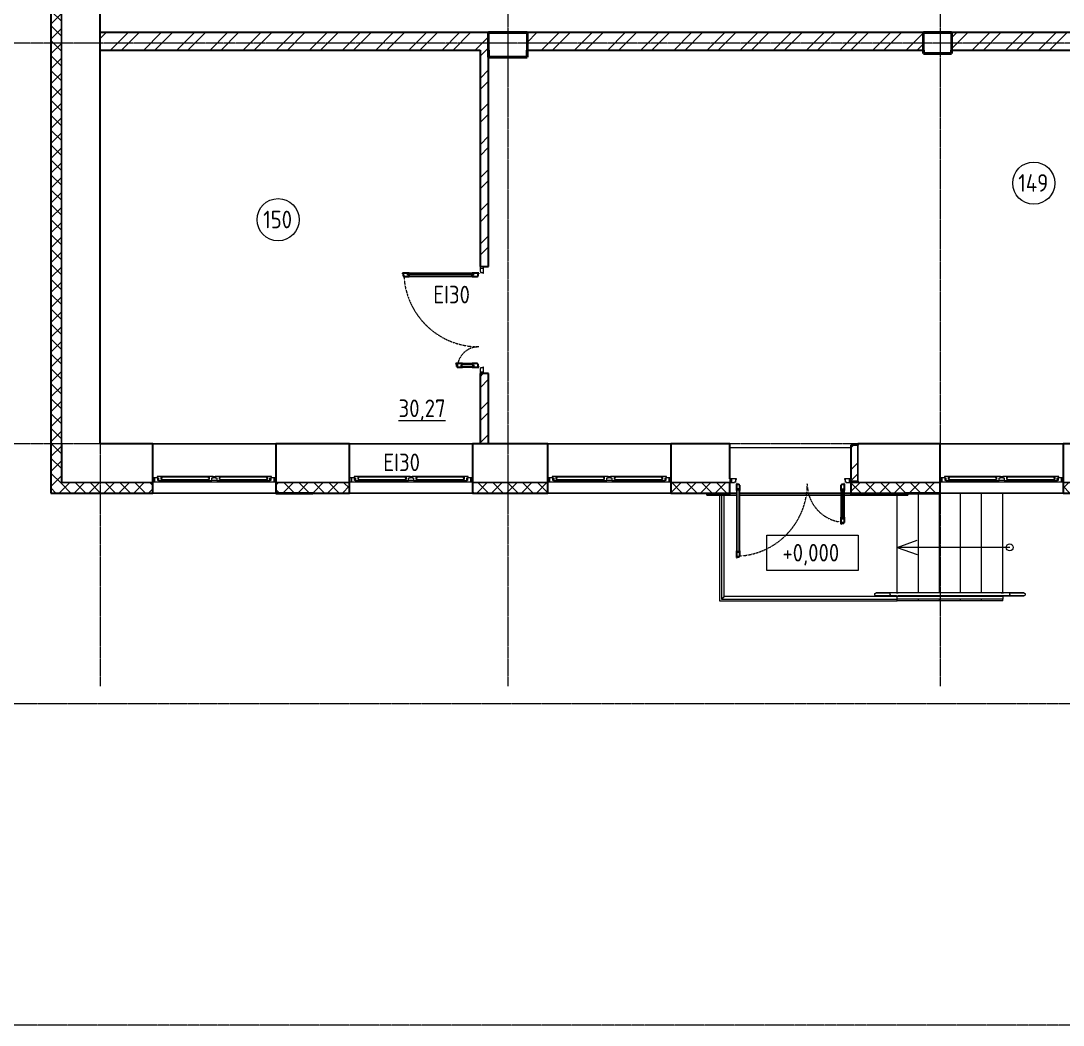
# Model space of a CAD drawing. Header units: millimetres. Extents: x -695119 to 412940, y -249585 to 622758.
# Drawn here: x -136642 to -121816, y 545490 to 559777 of the extents above; entities that cross this region are included whole.
import ezdxf

# ---------------------------------------------------------------- set-up
doc = ezdxf.new("R2010")
doc.units = ezdxf.units.MM
doc.linetypes.add('ADSK_Линия сетки', pattern=[25, 20, -2.5, 0, -2.5])
doc.linetypes.add('ADSK_Штриховая_ш2 п1_5', pattern=[4.5, 3, -1.5])
for name, color, linetype, lineweight in [('Балясины', 7, 'Continuous', 9), ('Высотные отметки', 7, 'Continuous', 9), ('Двери', 8, 'Continuous', 9), ('Каркас_Импост', 8, 'Continuous', 9), ('Лестницы', 8, 'Continuous', 9), ('Марки помещений', 8, 'Continuous', 20), ('Монтажный зазор', 8, 'Continuous', 9), ('Несущие колонны', 252, 'Continuous', 18), ('Ограждение', 8, 'Continuous', 9), ('Окна', 252, 'Continuous', 9), ('Оси', 252, 'Continuous', 9), ('Остекление', 8, 'Continuous', 9), ('Открывание', 8, 'ADSK_Штриховая_ш2 п1_5', 9), ('Панель', 252, 'Continuous', 30), ('Перекрытия', 7, 'Continuous', 18), ('Поручни', 8, 'Continuous', 9), ('Стены разрез', 7, 'Continuous', 30), ('Стены штриховка', 7, 'Continuous', 9), ('Текстовые примечания', 7, 'Continuous', 9), ('Типовые аннотации', 8, 'Continuous', 18), ('Элементы узлов', 8, 'Continuous', 18)]:
    doc.layers.add(name, color=color, linetype=linetype, lineweight=lineweight)
doc.layers.add('Стены', color=194, linetype='Continuous')
doc.styles.add('GOST Common_2', font='', dxfattribs={"width": 0.9, "height": 250})
doc.styles.get('GOST Common_2').set_extended_font_data('GOST type B')
pattern_1 = [(45, (-109179.56, 538399.8), (-235.7317, 235.7317), []), (45, (-109022.4, 538399.8), (-235.7317, 235.7317), [])]
pattern_2 = [(0, (-109179.56, 538399.79), (406.4, 101.6), [33.528, -271.272, 33.528, -271.272, -1625.6]), (0, (-109179.56, 538399.79), (406.4, 101.6), [-609.6, 33.528, -576.072, 33.528, -271.272, -711.2]), (0, (-109179.56, 538399.79), (406.4, 101.6), [-1524, 33.528, -169.672, 33.528, -474.472]), (120, (-109027.16, 538450.59), (-291.18818, 301.15272), [33.528, -271.272, 33.528, -271.272, -1625.6]), (120, (-109027.16, 538450.59), (-291.18818, 301.15272), [-609.6, 33.528, -576.072, 33.528, -271.272, -711.2]), (120, (-109027.16, 538450.59), (-291.18818, 301.15272), [-1524, 33.528, -169.672, 33.528, -474.472]), (240, (-108976.36, 538653.79), (-115.21182, -402.75272), [33.528, -271.272, 33.528, -271.272, -1625.6]), (240, (-108976.36, 538653.79), (-115.21182, -402.75272), [-609.6, 33.528, -576.072, 33.528, -271.272, -711.2]), (240, (-108976.36, 538653.79), (-115.21182, -402.75272), [-1524, 33.528, -169.672, 33.528, -474.472])]
pattern_3 = [(45, (-109179.56, 538399.79), (-106.066, 106.066), []), (135, (-109179.56, 538399.79), (-106.066, -106.066), [])]

# ---------------------------------------------------------------- blocks, each defined once
blk = doc.blocks.new('BIMLIB_Окно_Двустворчатое_VEKA_СФрамугойСнизу_ГОСТ30674_без линий - Ж_ОК-5_2220х1750-3833933-План 1 этажа смеж')
at = {"layer": 'Каркас_Импост', "lineweight": 18}
for p, q in [((-791, 265), (-850, 265)), ((-850, 265), (-850, 207)), ((-850, 207), (-812, 207)), ((-792, 207), (-812, 207)), ((-812, 207), (-812, 190)), ((-812, 190), (-756, 190)), ((-804, 207), (-804, 248)), ((-804, 248), (-792, 248)), ((-792, 248), (-792, 207)), ((-742, 248), (-792, 248)), ((-786, 248), (-791, 265)), ((-756, 190), (-755, 191)), ((-755, 199), (-755, 231)), ((-755, 231), (-737, 231)), ((-737, 199), (-755, 199)), ((-755, 191), (-754, 190)), ((-754, 190), (-739, 190)), ((-737, 231), (-742, 248)), ((-739, 190), (-737, 199)), ((-85, 248), (-90, 231)), ((-90, 231), (-72, 231)), ((-72, 199), (-90, 199)), ((-90, 199), (-88, 190)), ((-88, 190), (-73, 190)), ((-35, 248), (-85, 248)), ((-73, 190), (-72, 191)), ((-72, 231), (-72, 199)), ((-72, 191), (-71, 190)), ((-71, 190), (-15, 190)), ((-35, 207), (-35, 248)), ((-15, 207), (-35, 207)), ((-15, 190), (-15, 207)), ((35, 207), (15, 207)), ((15, 207), (15, 190)), ((15, 190), (71, 190)), ((35, 248), (35, 207)), ((85, 248), (35, 248)), ((71, 190), (72, 191)), ((72, 199), (72, 231)), ((72, 231), (90, 231)), ((90, 199), (72, 199)), ((72, 191), (73, 190)), ((73, 190), (88, 190)), ((90, 231), (85, 248)), ((88, 190), (90, 199)), ((742, 248), (737, 231)), ((737, 231), (755, 231)), ((755, 199), (737, 199)), ((737, 199), (739, 190)), ((739, 190), (754, 190)), ((792, 248), (742, 248)), ((754, 190), (755, 191)), ((755, 231), (755, 199)), ((755, 191), (756, 190)), ((756, 190), (812, 190)), ((791, 265), (786, 248)), ((850, 265), (791, 265)), ((792, 207), (792, 248)), ((792, 248), (804, 248)), ((812, 207), (792, 207)), ((804, 248), (804, 207)), ((812, 190), (812, 207)), ((812, 207), (850, 207)), ((850, 207), (850, 265))]:
    blk.add_line(p, q, dxfattribs=at)
at = {"layer": 'Каркас_Импост'}
for p, q in [((791, 265), (-791, 265)), ((-756, 190), (-754, 190)), ((-85, 248), (-742, 248)), ((-739, 190), (-88, 190)), ((-73, 190), (-71, 190)), ((-35, 248), (35, 248)), ((-15, 207), (15, 207)), ((15, 190), (-15, 190)), ((71, 190), (73, 190)), ((742, 248), (85, 248)), ((88, 190), (739, 190)), ((754, 190), (756, 190))]:
    blk.add_line(p, q, dxfattribs=at)
at = {"layer": 'Окна'}
for p, q in [((-850, 265), (-875, 265)), ((-875, 207), (-850, 207)), ((-850, 207), (-850, 265)), ((875, 265), (850, 265)), ((850, 265), (850, 207)), ((850, 207), (875, 207))]:
    blk.add_line(p, q, dxfattribs=at)
at = {"layer": 'Остекление'}
for p, q in [((-752, 231), (-755, 231)), ((-755, 231), (-755, 199)), ((-755, 199), (-752, 199)), ((-75, 231), (-752, 231)), ((-752, 231), (-752, 199)), ((-752, 199), (-752, 231)), ((-752, 199), (-75, 199)), ((-75, 199), (-75, 231)), ((-75, 231), (-75, 199)), ((-72, 231), (-75, 231)), ((-75, 199), (-72, 199)), ((-72, 199), (-72, 231)), ((75, 231), (72, 231)), ((72, 231), (72, 199)), ((72, 199), (75, 199)), ((752, 231), (75, 231)), ((75, 231), (75, 199)), ((75, 199), (75, 231)), ((75, 199), (752, 199)), ((752, 199), (752, 231)), ((752, 231), (752, 199)), ((755, 231), (752, 231)), ((752, 199), (755, 199)), ((755, 199), (755, 231))]:
    blk.add_line(p, q, dxfattribs=at)
blk = doc.blocks.new('BIMLIB_Окно_Двустворчатое_VEKA_СФрамугойСнизу_ГОСТ30674 - Ж_ОК-8__2250х1700-3837054-План 1 этажа смеж')
at = {"layer": 'Каркас_Импост', "lineweight": 18}
for p, q in [((-791, 265), (-850, 265)), ((-850, 265), (-850, 207)), ((-850, 207), (-812, 207)), ((-792, 207), (-812, 207)), ((-812, 207), (-812, 190)), ((-812, 190), (-756, 190)), ((-804, 207), (-804, 248)), ((-804, 248), (-792, 248)), ((-792, 248), (-792, 207)), ((-742, 248), (-792, 248)), ((-786, 248), (-791, 265)), ((-756, 190), (-755, 191)), ((-755, 199), (-755, 231)), ((-755, 231), (-737, 231)), ((-737, 199), (-755, 199)), ((-755, 191), (-754, 190)), ((-754, 190), (-739, 190)), ((-737, 231), (-742, 248)), ((-739, 190), (-737, 199)), ((-85, 248), (-90, 231)), ((-90, 231), (-72, 231)), ((-72, 199), (-90, 199)), ((-90, 199), (-88, 190)), ((-88, 190), (-73, 190)), ((-35, 248), (-85, 248)), ((-73, 190), (-72, 191)), ((-72, 231), (-72, 199)), ((-72, 191), (-71, 190)), ((-71, 190), (-15, 190)), ((-35, 207), (-35, 248)), ((-15, 207), (-35, 207)), ((-15, 190), (-15, 207)), ((35, 207), (15, 207)), ((15, 207), (15, 190)), ((15, 190), (71, 190)), ((35, 248), (35, 207)), ((85, 248), (35, 248)), ((71, 190), (72, 191)), ((72, 199), (72, 231)), ((72, 231), (90, 231)), ((90, 199), (72, 199)), ((72, 191), (73, 190)), ((73, 190), (88, 190)), ((90, 231), (85, 248)), ((88, 190), (90, 199)), ((742, 248), (737, 231)), ((737, 231), (755, 231)), ((755, 199), (737, 199)), ((737, 199), (739, 190)), ((739, 190), (754, 190)), ((792, 248), (742, 248)), ((754, 190), (755, 191)), ((755, 231), (755, 199)), ((755, 191), (756, 190)), ((756, 190), (812, 190)), ((791, 265), (786, 248)), ((850, 265), (791, 265)), ((792, 207), (792, 248)), ((792, 248), (804, 248)), ((812, 207), (792, 207)), ((804, 248), (804, 207)), ((812, 190), (812, 207)), ((812, 207), (850, 207)), ((850, 207), (850, 265))]:
    blk.add_line(p, q, dxfattribs=at)
at = {"layer": 'Каркас_Импост'}
for p, q in [((791, 265), (-791, 265)), ((-756, 190), (-754, 190)), ((-85, 248), (-742, 248)), ((-739, 190), (-88, 190)), ((-73, 190), (-71, 190)), ((-35, 248), (35, 248)), ((-15, 207), (15, 207)), ((15, 190), (-15, 190)), ((71, 190), (73, 190)), ((742, 248), (85, 248)), ((88, 190), (739, 190)), ((754, 190), (756, 190))]:
    blk.add_line(p, q, dxfattribs=at)
at = {"layer": 'Окна'}
for p, q in [((-850, 265), (-875, 265)), ((-875, 207), (-850, 207)), ((-850, 207), (-850, 265)), ((875, 265), (850, 265)), ((850, 265), (850, 207)), ((850, 207), (875, 207))]:
    blk.add_line(p, q, dxfattribs=at)
at = {"layer": 'Остекление'}
for p, q in [((-752, 231), (-755, 231)), ((-755, 231), (-755, 199)), ((-755, 199), (-752, 199)), ((-75, 231), (-752, 231)), ((-752, 231), (-752, 199)), ((-752, 199), (-752, 231)), ((-752, 199), (-75, 199)), ((-75, 199), (-75, 231)), ((-75, 231), (-75, 199)), ((-72, 231), (-75, 231)), ((-75, 199), (-72, 199)), ((-72, 199), (-72, 231)), ((75, 231), (72, 231)), ((72, 231), (72, 199)), ((72, 199), (75, 199)), ((752, 231), (75, 231)), ((75, 231), (75, 199)), ((75, 199), (75, 231)), ((75, 199), (752, 199)), ((752, 199), (752, 231)), ((752, 231), (752, 199)), ((755, 231), (752, 231)), ((752, 199), (755, 199)), ((755, 199), (755, 231))]:
    blk.add_line(p, q, dxfattribs=at)
blk = doc.blocks.new('Дверь_Alumark_двупольная_S50 - Ш_1_5_Внутр__1520х2350 Л-3339005-План 1 этажа смеж')
at = {"layer": 'Каркас_Импост'}
for p, q in [((-566, 60), (-615, 60)), ((-615, 60), (-615, 10)), ((-615, 10), (-543, 10)), ((-566, 52), (-566, 60)), ((-552, 52), (-566, 52)), ((-552, 18), (-552, 52)), ((-543, 18), (-552, 18)), ((-543, 10), (-543, 18)), ((802, 18), (793, 18)), ((793, 18), (793, 10)), ((793, 10), (865, 10)), ((816, 52), (802, 52)), ((802, 52), (802, 18)), ((816, 60), (816, 52)), ((865, 60), (816, 60)), ((865, 10), (865, 60))]:
    blk.add_line(p, q, dxfattribs=at)
at = {"layer": 'Монтажный зазор'}
for p, q in [((-635, 60), (-635, 10)), ((-615, 60), (-635, 60)), ((-635, 10), (-615, 10)), ((-615, 10), (-615, 60)), ((885, 60), (865, 60)), ((865, 60), (865, 10)), ((865, 10), (885, 10)), ((885, 10), (885, 60))]:
    blk.add_line(p, q, dxfattribs=at)
at = {"layer": 'Остекление'}
for p, q in [((763, 154), (763, 1086)), ((763, 1086), (784, 1086)), ((784, 1086), (784, 154)), ((-534, 326), (-534, 154)), ((-513, 326), (-534, 326)), ((-513, 154), (-513, 326)), ((-534, 154), (-513, 154)), ((784, 154), (763, 154))]:
    blk.add_line(p, q, dxfattribs=at)
at = {"layer": 'Открывание'}
for centre, radius, start, end in [((811, 78), 1066, 90.9675, 180), ((-561, 78), 306, 360, 86.6277)]:
    blk.add_arc(centre, radius, start, end, dxfattribs=at)
at = {"layer": 'Панель'}
for p, q in [((751, 1144), (743, 1144)), ((743, 1144), (743, 1068)), ((743, 1068), (763, 1068)), ((785, 1153), (751, 1153)), ((751, 1153), (751, 1144)), ((763, 1068), (763, 1086)), ((763, 1086), (784, 1086)), ((784, 1086), (784, 1068)), ((784, 1068), (793, 1068)), ((793, 1162), (785, 1162)), ((785, 1162), (785, 1153)), ((793, 1068), (793, 1162)), ((-535, 384), (-543, 384)), ((-543, 384), (-543, 308)), ((-534, 308), (-543, 308)), ((-501, 393), (-535, 393)), ((-535, 393), (-535, 384)), ((-534, 326), (-534, 308)), ((-513, 326), (-534, 326)), ((-513, 308), (-513, 326)), ((-493, 308), (-513, 308)), ((-493, 402), (-501, 402)), ((-501, 402), (-501, 393)), ((-493, 308), (-493, 402)), ((-543, 172), (-543, 78)), ((-534, 172), (-543, 172)), ((-534, 154), (-534, 172)), ((-513, 154), (-534, 154)), ((-513, 172), (-513, 154)), ((-493, 172), (-513, 172)), ((-493, 96), (-493, 172)), ((743, 172), (743, 96)), ((743, 172), (763, 172)), ((763, 172), (763, 154)), ((763, 154), (784, 154)), ((784, 172), (793, 172)), ((784, 154), (784, 172)), ((793, 78), (793, 172)), ((-543, 78), (-535, 78)), ((-535, 78), (-535, 87)), ((-535, 87), (-501, 87)), ((-501, 87), (-501, 96)), ((-501, 96), (-493, 96)), ((743, 96), (751, 96)), ((751, 96), (751, 87)), ((751, 87), (785, 87)), ((785, 87), (785, 78)), ((785, 78), (793, 78))]:
    blk.add_line(p, q, dxfattribs=at)
at = {"layer": 'Панель', "lineweight": 9}
for p, q in [((743, 1068), (743, 172)), ((793, 172), (793, 1068)), ((-543, 308), (-543, 172)), ((-493, 172), (-493, 308))]:
    blk.add_line(p, q, dxfattribs=at)
blk = doc.blocks.new('Ограждение - Ограждение-765490-План 1 этажа смеж')
at = {"layer": 'Поручни'}
for p, q in [((-14996, 13148), (-14996, 13188)), ((-13496, 13188), (-14996, 13188)), ((-13496, 13148), (-14996, 13148)), ((-13496, 13188), (-13496, 13148))]:
    blk.add_line(p, q, dxfattribs=at)
blk = doc.blocks.new('Тип верхнего поручня - Верхний поручень_Внутренний_-765666-План 1 этажа смеж')
at = {"layer": 'Ограждение'}
for p, q in [((-15008, 13238), (-15096, 13238)), ((-15096, 13221), (-15096, 13216)), ((-15096, 13198), (-15008, 13198)), ((-13516, 13238), (-14994, 13238)), ((-14994, 13198), (-13516, 13198)), ((-13396, 13238), (-13484, 13238)), ((-13484, 13198), (-13396, 13198)), ((-13396, 13216), (-13396, 13221))]:
    blk.add_line(p, q, dxfattribs=at)
at = {"layer": 'Ограждение', "flags": 128}
for points in [[(-14994, 13238), (-14995, 13238), (-14997, 13238), (-14998, 13238), (-14999, 13238), (-15000, 13238), (-15001, 13238), (-15002, 13238), (-15003, 13238), (-15005, 13238), (-15006, 13238), (-15007, 13238), (-15008, 13238), (-15008, 13238)], [(-15008, 13198), (-15007, 13198), (-15006, 13198), (-15005, 13198), (-15003, 13198), (-15002, 13198), (-15001, 13198), (-15000, 13198), (-14999, 13198), (-14998, 13198), (-14997, 13198), (-14995, 13198), (-14994, 13198), (-14994, 13198)], [(-13516, 13238), (-13514, 13238), (-13511, 13238), (-13508, 13238), (-13506, 13238), (-13503, 13238), (-13500, 13238), (-13498, 13238), (-13495, 13238), (-13492, 13238), (-13489, 13238), (-13487, 13238), (-13484, 13238), (-13484, 13238)], [(-13484, 13198), (-13487, 13198), (-13489, 13198), (-13492, 13198), (-13495, 13198), (-13498, 13198), (-13500, 13198), (-13503, 13198), (-13506, 13198), (-13508, 13198), (-13511, 13198), (-13514, 13198), (-13516, 13198), (-13516, 13198)]]:
    blk.add_lwpolyline(points, dxfattribs=at)
blk = doc.blocks.new('Тип верхнего поручня - D40 шаг 400-977594-План 1 этажа смеж')
at = {"layer": 'Ограждение'}
for p, q in [((0, 2), (0, 0)), ((0, 0), (0, -2))]:
    blk.add_line(p, q, dxfattribs=at)
at = {"layer": 'Ограждение', "flags": 128}
for points in [[(0, 20), (8, 20), (16, 20), (24, 20), (32, 20), (40, 20), (48, 20), (55, 20), (63, 20), (70, 20), (78, 20), (85, 20), (92, 20), (99, 20), (106, 20), (113, 20), (119, 20), (126, 20), (132, 20), (138, 20), (143, 20), (149, 20), (154, 20), (159, 20), (164, 20), (168, 20), (172, 20), (176, 20), (180, 20), (183, 20), (186, 20), (189, 20), (192, 20), (194, 20), (196, 20), (197, 20), (198, 20), (199, 20), (200, 20), (200, 20), (200, 20)], [(200, 20), (200, 20), (199, 20), (199, 20), (197, 20), (196, 20), (194, 20), (192, 20), (190, 20), (187, 20), (184, 20), (181, 20), (177, 20), (174, 20), (169, 20), (165, 20), (160, 20), (156, 20), (150, 20), (145, 20), (139, 20), (133, 20), (127, 20), (121, 20), (115, 20), (108, 20), (101, 20), (94, 20), (87, 20), (80, 20), (72, 20), (65, 20), (57, 20), (50, 20), (42, 20), (34, 20), (26, 20), (18, 20), (10, 20), (2, 20), (0, 20)], [(200, 20), (201, 20), (202, 20), (202, 20), (203, 20), (204, 20), (205, 19), (206, 19), (206, 19), (207, 19), (208, 18), (209, 18), (209, 18), (210, 17), (211, 17), (211, 17), (212, 16), (213, 16), (213, 15), (214, 14), (214, 14), (215, 13), (215, 13), (216, 12), (216, 11), (217, 11), (217, 10), (218, 9), (218, 9), (218, 8), (219, 7), (219, 6), (219, 6), (219, 5), (220, 4), (220, 3), (220, 3), (220, 2), (220, 1), (220, 0), (220, 0)], [(220, 0), (220, -1), (220, -2), (220, -2), (220, -3), (220, -4), (219, -5), (219, -6), (219, -6), (219, -7), (218, -8), (218, -9), (218, -9), (217, -10), (217, -11), (217, -11), (216, -12), (216, -13), (215, -13), (214, -14), (214, -14), (213, -15), (213, -15), (212, -16), (211, -16), (211, -17), (210, -17), (209, -18), (209, -18), (208, -18), (207, -19), (206, -19), (206, -19), (205, -19), (204, -20), (203, -20), (203, -20), (202, -20), (201, -20), (200, -20), (200, -20)], [(0, -20), (8, -20), (16, -20), (24, -20), (32, -20), (40, -20), (48, -20), (55, -20), (63, -20), (70, -20), (78, -20), (85, -20), (92, -20), (99, -20), (106, -20), (113, -20), (119, -20), (126, -20), (132, -20), (138, -20), (143, -20), (149, -20), (154, -20), (159, -20), (164, -20), (168, -20), (172, -20), (176, -20), (180, -20), (183, -20), (186, -20), (189, -20), (192, -20), (194, -20), (196, -20), (197, -20), (198, -20), (199, -20), (200, -20), (200, -20), (200, -20)], [(200, -20), (200, -20), (199, -20), (199, -20), (197, -20), (196, -20), (194, -20), (192, -20), (190, -20), (187, -20), (184, -20), (181, -20), (177, -20), (174, -20), (169, -20), (165, -20), (160, -20), (156, -20), (150, -20), (145, -20), (139, -20), (133, -20), (127, -20), (121, -20), (115, -20), (108, -20), (101, -20), (94, -20), (87, -20), (80, -20), (72, -20), (65, -20), (57, -20), (50, -20), (42, -20), (34, -20), (26, -20), (18, -20), (10, -20), (2, -20), (0, -20)]]:
    blk.add_lwpolyline(points, dxfattribs=at)
blk = doc.blocks.new('Тип верхнего поручня - Верхний поручень_Внутренний_-V22-План 1 этажа смеж')
at = {"layer": 'Ограждение'}
for p, q in [((-15096, 13198), (-15096, 13238)), ((-15008, 13238), (-15096, 13238)), ((-15008, 13198), (-15096, 13198)), ((-15008, 13238), (-14985, 13238)), ((-15008, 13198), (-14985, 13198)), ((-13507, 13238), (-14985, 13238)), ((-13507, 13198), (-14985, 13198)), ((-13484, 13238), (-13507, 13238)), ((-13484, 13198), (-13507, 13198)), ((-13396, 13238), (-13484, 13238)), ((-13396, 13198), (-13484, 13198)), ((-13396, 13198), (-13396, 13238))]:
    blk.add_line(p, q, dxfattribs=at)
blk = doc.blocks.new('Тип перил - Перила_Внутренний_-765680-План 1 этажа смеж')
at = {"layer": 'Ограждение', "flags": 128}
for points in [[(-15001, 13238), (-15002, 13238), (-15003, 13238), (-15005, 13238), (-15006, 13238), (-15007, 13238), (-15008, 13238)], [(-15008, 13198), (-15007, 13198), (-15006, 13198), (-15005, 13198), (-15003, 13198), (-15002, 13198), (-15001, 13198)], [(-14994, 13238), (-14995, 13238), (-14997, 13238), (-14998, 13238), (-14999, 13238)], [(-14999, 13198), (-14998, 13198), (-14997, 13198), (-14995, 13198), (-14994, 13198)]]:
    blk.add_lwpolyline(points, dxfattribs=at)
blk = doc.blocks.new('Тип перил - Перила_Внутренний_-V23-План 1 этажа смеж')
at = {"layer": 'Ограждение'}
for p, q in [((-15008, 13238), (-14994, 13238)), ((-15008, 13198), (-14994, 13198))]:
    blk.add_line(p, q, dxfattribs=at)
blk = doc.blocks.new('Ограждение - Ограждение-978320-План 1 этажа смеж')
at = {"layer": 'Поручни'}
for p, q in [((-17496, 14624), (-17496, 13148)), ((-17456, 14624), (-17496, 14624)), ((-17456, 13188), (-17456, 14624)), ((-17496, 13148), (-14996, 13148)), ((-14996, 13188), (-17456, 13188)), ((-14996, 13166), (-14996, 13171))]:
    blk.add_line(p, q, dxfattribs=at)
blk.add_open_spline([(-17456, 13188), (-17456, 13188), (-17456, 13188), (-17457, 13187), (-17459, 13186), (-17460, 13184), (-17461, 13183), (-17462, 13182), (-17464, 13180), (-17466, 13179), (-17467, 13177), (-17468, 13176), (-17470, 13175), (-17471, 13173), (-17472, 13172), (-17473, 13171), (-17475, 13170), (-17476, 13168), (-17477, 13167), (-17479, 13166), (-17480, 13164), (-17481, 13163), (-17482, 13162), (-17484, 13161), (-17485, 13159), (-17486, 13158), (-17487, 13157), (-17489, 13156), (-17490, 13154), (-17491, 13153), (-17492, 13152), (-17493, 13151), (-17495, 13150), (-17496, 13149), (-17496, 13148), (-17496, 13148)], degree=3, knots=[0, 0, 0, 0, 0.083333, 0.125, 0.166667, 0.208333, 0.229167, 0.25, 0.291667, 0.333333, 0.354167, 0.375, 0.395833, 0.416667, 0.4375, 0.458333, 0.479167, 0.5, 0.520833, 0.541667, 0.5625, 0.583333, 0.604167, 0.625, 0.645833, 0.666667, 0.6875, 0.708333, 0.75, 0.770833, 0.791667, 0.833333, 0.875, 0.916667, 1, 1, 1, 1], dxfattribs=at)
blk = doc.blocks.new('ADSK_КолоннаЖБ_Прямоугольная1 - 350x600-3543097-План 1 этажа смеж')
at = {"layer": 'Несущие колонны', "lineweight": 40}
for p, q in [((-275, 175), (275, 175)), ((-275, -175), (-275, 175)), ((275, 175), (275, -175)), ((275, -175), (-275, -175))]:
    blk.add_line(p, q, dxfattribs=at)
blk = doc.blocks.new('ADSK_КолоннаЖБ_Прямоугольная1 - 300x400-V63-План 1 этажа смеж')
at = {"layer": 'Несущие колонны', "lineweight": 40}
for p, q in [((-200, 150), (200, 150)), ((-200, -150), (-200, 150)), ((200, 150), (200, -150)), ((200, -150), (-200, -150))]:
    blk.add_line(p, q, dxfattribs=at)
blk = doc.blocks.new('Дверь_Alumark_двупольная с глухим окном_S50 - Ж_Дн-7л_1_5_1720х2650_Л-3840331-План 1 этажа смеж')
at = {"layer": 'Каркас_Импост'}
for p, q in [((-668, 275), (-715, 275)), ((-715, 275), (-715, 225)), ((-715, 225), (-643, 225)), ((-668, 266), (-668, 275)), ((-653, 266), (-668, 266)), ((-653, 234), (-653, 266)), ((-643, 234), (-653, 234)), ((-643, 225), (-643, 234)), ((903, 234), (893, 234)), ((893, 234), (893, 225)), ((893, 225), (965, 225)), ((918, 266), (903, 266)), ((903, 266), (903, 234)), ((918, 275), (918, 266)), ((965, 275), (918, 275)), ((965, 225), (965, 275))]:
    blk.add_line(p, q, dxfattribs=at)
at = {"layer": 'Монтажный зазор'}
for p, q in [((-735, 275), (-735, 225)), ((-715, 275), (-735, 275)), ((-735, 225), (-715, 225)), ((-715, 225), (-715, 275)), ((985, 275), (965, 275)), ((965, 275), (965, 225)), ((965, 225), (985, 225)), ((985, 225), (985, 275))]:
    blk.add_line(p, q, dxfattribs=at)
at = {"layer": 'Остекление'}
for p, q in [((860, 371), (860, 1267)), ((860, 1267), (884, 1267)), ((884, 1267), (884, 371)), ((-634, 787), (-634, 371)), ((-610, 787), (-634, 787)), ((-610, 371), (-610, 787)), ((-634, 371), (-610, 371)), ((884, 371), (860, 371))]:
    blk.add_line(p, q, dxfattribs=at)
at = {"layer": 'Открывание'}
for centre, radius, start, end in [((913, 295), 1028, 91.1148, 180), ((-663, 295), 548, 360, 87.9084)]:
    blk.add_arc(centre, radius, start, end, dxfattribs=at)
at = {"layer": 'Панель'}
for p, q in [((893, 1343), (884, 1343)), ((884, 1343), (884, 1333)), ((893, 1249), (893, 1343)), ((852, 1323), (843, 1323)), ((843, 1323), (843, 1249)), ((843, 1249), (860, 1249)), ((884, 1333), (852, 1333)), ((852, 1333), (852, 1323)), ((860, 1249), (860, 1267)), ((860, 1267), (884, 1267)), ((884, 1267), (884, 1249)), ((884, 1249), (893, 1249)), ((-634, 843), (-643, 843)), ((-643, 843), (-643, 769)), ((-634, 769), (-643, 769)), ((-602, 853), (-634, 853)), ((-634, 853), (-634, 843)), ((-634, 787), (-634, 769)), ((-610, 787), (-634, 787)), ((-610, 769), (-610, 787)), ((-593, 769), (-610, 769)), ((-593, 863), (-602, 863)), ((-602, 863), (-602, 853)), ((-593, 769), (-593, 863)), ((-643, 389), (-643, 295)), ((-634, 389), (-643, 389)), ((-634, 371), (-634, 389)), ((-610, 371), (-634, 371)), ((-634, 295), (-634, 305)), ((-634, 305), (-602, 305)), ((-610, 389), (-610, 371)), ((-593, 389), (-610, 389)), ((-602, 305), (-602, 315)), ((-602, 315), (-593, 315)), ((-593, 315), (-593, 389)), ((843, 389), (843, 315)), ((843, 389), (860, 389)), ((843, 315), (852, 315)), ((852, 315), (852, 305)), ((852, 305), (884, 305)), ((860, 389), (860, 371)), ((860, 371), (884, 371)), ((884, 389), (893, 389)), ((884, 371), (884, 389)), ((884, 305), (884, 295)), ((893, 295), (893, 389)), ((-643, 295), (-634, 295)), ((884, 295), (893, 295))]:
    blk.add_line(p, q, dxfattribs=at)
at = {"layer": 'Панель', "lineweight": 9}
for p, q in [((843, 1249), (843, 389)), ((893, 389), (893, 1249)), ((-643, 769), (-643, 389)), ((-593, 389), (-593, 769))]:
    blk.add_line(p, q, dxfattribs=at)
blk = doc.blocks.new('ADSK_Стрелка1 - С кружком-3224559-План 1 этажа смеж')
at = {"layer": 'Элементы узлов'}
blk.add_line((0, 0), (1600, 0), dxfattribs=at)
blk = doc.blocks.new('ADSK_Марка_Помещение_ОдноЗначение_Номер - Номер-462100-План 1 этажа смеж')
at = {"layer": 'Марки помещений'}
blk.add_circle((0, 0), 3, dxfattribs=at)
blk = doc.blocks.new('Высотные отметки - Рамка-12095-План 1 этажа смеж')
at = {"layer": 'Типовые аннотации', "lineweight": 20}
for p, q in [((-6.5, 0), (-6.5, 5)), ((-6.5, 5), (6.5, 5)), ((6.5, 5), (6.5, 0)), ((6.5, 0), (-6.5, 0))]:
    blk.add_line(p, q, dxfattribs=at)

msp = doc.modelspace()

# ---------------------------------------------------------------- hatches: boundary and pattern name
at = {"layer": 'Стены разрез', "lineweight": 9}
h = msp.add_hatch(dxfattribs=at)
h.set_pattern_fill('FP_4', color=256, style=0, pattern_type=2)
h.set_pattern_definition(pattern_2)
h.paths.add_polyline_path([(-136217.535, 553060.058), (-136215.535, 553060.058), (-136215.535, 565860.058), (-136217.535, 565860.058), (-136217.535, 554640.287)])
h = msp.add_hatch(dxfattribs=at)
h.set_pattern_fill('FP_5', color=256, style=0, pattern_type=2)
h.set_pattern_definition(pattern_3)
h.paths.add_polyline_path([(-136065.535, 553060.058), (-136065.535, 565860.058), (-136215.535, 565860.058), (-136215.535, 553060.058)])
h = msp.add_hatch(dxfattribs=at)
h.set_pattern_fill('FP_1', color=256, style=0, pattern_type=2)
h.set_pattern_definition(pattern_1)
h.paths.add_polyline_path([(-114255.535, 559360.058), (-114255.535, 559485.058), (-114135.535, 559485.058), (-114135.535, 559610.058), (-117431.611, 559610.058), (-117431.611, 559360.058), (-116560.648, 559360.058)])
h.paths.add_polyline_path([(-123803.58, 559360.058), (-123803.58, 559610.058), (-129440.535, 559610.058), (-129440.535, 559360.058), (-128041.416, 559360.058)])
h.paths.add_polyline_path([(-117831.611, 559360.058), (-117831.611, 559610.058), (-123403.58, 559610.058), (-123403.58, 559360.058), (-119430.84, 559360.058)])
h.paths.add_polyline_path([(-130110.535, 559360.058), (-129990.535, 559360.058), (-129990.535, 559610.058), (-135515.535, 559610.058), (-135515.535, 559360.058), (-133781.799, 559360.058)])
h = msp.add_hatch(dxfattribs=at)
h.set_pattern_fill('FP_1', color=256, style=0, pattern_type=2)
h.set_pattern_definition(pattern_1)
h.paths.add_polyline_path([(-129990.535, 553760.058), (-129990.535, 554760.058), (-130110.535, 554760.058), (-130110.535, 553760.058)])
h.paths.add_polyline_path([(-130060.535, 556280.058), (-129990.535, 556280.058), (-129990.535, 559360.058), (-130110.535, 559360.058), (-130110.535, 556280.058)])
h = msp.add_hatch(dxfattribs=at)
h.set_pattern_fill('FP_1', color=256, style=0, pattern_type=2)
h.set_pattern_definition(pattern_1)
h.paths.add_polyline_path([(-124735.535, 553230.058), (-124735.535, 553740.058), (-124835.535, 553740.058), (-124835.535, 553230.058)])
h = msp.add_hatch(dxfattribs=at)
h.set_pattern_fill('FP_4', color=256, style=0, pattern_type=2)
h.set_pattern_definition(pattern_2)
h.paths.add_polyline_path([(-112467.535, 553058.058), (-112467.535, 553060.058), (-113393.535, 553060.058), (-113393.535, 553134.058), (-113395.535, 553134.058), (-113395.535, 553058.058), (-112972.909, 553058.058)])
h.paths.add_polyline_path([(-126555.535, 553058.058), (-126555.535, 553210.058), (-126557.535, 553210.058), (-126557.535, 553060.058), (-127393.535, 553060.058), (-127393.535, 553134.058), (-127395.535, 553134.058), (-127395.535, 553058.058), (-126606.32, 553058.058)])
h.paths.add_polyline_path([(-123870.335, 553058.058), (-123565.535, 553058.058), (-123565.535, 553134.058), (-123567.535, 553134.058), (-123567.535, 553060.058), (-124833.535, 553060.058), (-124833.535, 553210.058), (-124835.535, 553210.058), (-124835.535, 553058.058)])
h.paths.add_polyline_path([(-121815.535, 553058.058), (-120765.535, 553058.058), (-120765.535, 553134.058), (-120767.535, 553134.058), (-120767.535, 553060.058), (-121813.535, 553060.058), (-121813.535, 553134.058), (-121815.535, 553134.058)])
h.paths.add_polyline_path([(-119015.535, 553058.058), (-117965.535, 553058.058), (-117965.535, 553134.058), (-117967.535, 553134.058), (-117967.535, 553060.058), (-119013.535, 553060.058), (-119013.535, 553134.058), (-119015.535, 553134.058)])
h.paths.add_polyline_path([(-115145.535, 553058.058), (-115145.535, 553134.058), (-115147.535, 553134.058), (-115147.535, 553060.058), (-116213.535, 553060.058), (-116213.535, 553134.058), (-116215.535, 553134.058), (-116215.535, 553058.058), (-115843.1, 553058.058)])
h.paths.add_polyline_path([(-132346.703, 553058.058), (-131965.535, 553058.058), (-131965.535, 553134.058), (-131967.535, 553134.058), (-131967.535, 553060.058), (-133013.535, 553060.058), (-133013.535, 553134.058), (-133015.535, 553134.058), (-133015.535, 553058.058)])
h.paths.add_polyline_path([(-136065.535, 553058.058), (-134765.535, 553058.058), (-134765.535, 553134.058), (-134767.535, 553134.058), (-134767.535, 553060.058), (-136215.535, 553060.058), (-136215.535, 553058.058)])
h.paths.add_polyline_path([(-130215.535, 553058.058), (-129145.535, 553058.058), (-129145.535, 553134.058), (-129147.535, 553134.058), (-129147.535, 553060.058), (-130213.535, 553060.058), (-130213.535, 553134.058), (-130215.535, 553134.058)])
h = msp.add_hatch(dxfattribs=at)
h.set_pattern_fill('FP_5', color=256, style=0, pattern_type=2)
h.set_pattern_definition(pattern_3)
h.paths.add_polyline_path([(-112465.535, 553060.058), (-112465.535, 553210.058), (-113395.535, 553210.058), (-113395.535, 553134.058), (-113393.535, 553134.058), (-113393.535, 553060.058), (-112467.535, 553060.058)])
h.paths.add_polyline_path([(-115147.535, 553060.058), (-115147.535, 553134.058), (-115145.535, 553134.058), (-115145.535, 553210.058), (-116215.535, 553210.058), (-116215.535, 553134.058), (-116213.535, 553134.058), (-116213.535, 553060.058), (-115843.1, 553060.058)])
h.paths.add_polyline_path([(-133013.535, 553060.058), (-131967.535, 553060.058), (-131967.535, 553134.058), (-131965.535, 553134.058), (-131965.535, 553210.058), (-133015.535, 553210.058), (-133015.535, 553134.058), (-133013.535, 553134.058)])
h.paths.add_polyline_path([(-135216.895, 553060.058), (-134767.535, 553060.058), (-134767.535, 553134.058), (-134765.535, 553134.058), (-134765.535, 553210.058), (-136065.535, 553210.058), (-136065.535, 553060.058)])
h.paths.add_polyline_path([(-130213.535, 553060.058), (-129147.535, 553060.058), (-129147.535, 553134.058), (-129145.535, 553134.058), (-129145.535, 553210.058), (-130215.535, 553210.058), (-130215.535, 553134.058), (-130213.535, 553134.058)])
h.paths.add_polyline_path([(-120865.936, 553060.058), (-120767.535, 553060.058), (-120767.535, 553134.058), (-120765.535, 553134.058), (-120765.535, 553210.058), (-121815.535, 553210.058), (-121815.535, 553134.058), (-121813.535, 553134.058), (-121813.535, 553060.058)])
h.paths.add_polyline_path([(-127393.535, 553060.058), (-126557.535, 553060.058), (-126557.535, 553210.058), (-127395.535, 553210.058), (-127395.535, 553134.058), (-127393.535, 553134.058)])
h.paths.add_polyline_path([(-123870.335, 553060.058), (-123567.535, 553060.058), (-123567.535, 553134.058), (-123565.535, 553134.058), (-123565.535, 553210.058), (-124833.535, 553210.058), (-124833.535, 553060.058)])
h.paths.add_polyline_path([(-117995.744, 553060.058), (-117967.535, 553060.058), (-117967.535, 553134.058), (-117965.535, 553134.058), (-117965.535, 553210.058), (-119015.535, 553210.058), (-119015.535, 553134.058), (-119013.535, 553134.058), (-119013.535, 553060.058), (-118713.292, 553060.058)])
h = msp.add_hatch(dxfattribs=at)
h.set_pattern_fill('FP_4', color=256, style=0, pattern_type=2)
h.set_pattern_definition(pattern_2)
h.paths.add_polyline_path([(-133015.535, 553052.058), (-132490.535, 553052.058), (-132490.535, 553057.058), (-133015.535, 553057.058)])
h.paths.add_polyline_path([(-123565.535, 553052.058), (-123565.535, 553057.058), (-124065.535, 553057.058), (-124065.535, 553052.058), (-123736.128, 553052.058)])
h.paths.add_polyline_path([(-96095.535, 553052.058), (-96095.535, 553057.058), (-96630.535, 553057.058), (-96630.535, 553052.058), (-96469.306, 553052.058)])

# ---------------------------------------------------------------- linework, layer by layer
at = {"layer": 'Лестницы'}
for p, q in [((-126705.535, 553028.058), (-126705.535, 551528.058)), ((-126463.535, 553060.058), (-126555.535, 553060.058)), ((-124977.535, 553060.058), (-126413.535, 553060.058)), ((-124835.535, 553060.058), (-124927.535, 553060.058)), ((-124175.535, 551637.676), (-124175.535, 553028.058)), ((-124175.535, 551637.676), (-124175.535, 553028.058)), ((-123875.535, 551638.058), (-123875.535, 553052.058)), ((-123875.535, 551638.058), (-123875.535, 553052.058)), ((-123575.535, 551638.058), (-123575.535, 553052.158)), ((-123575.535, 551638.058), (-123575.535, 553052.158)), ((-123275.535, 551638.058), (-123275.535, 553058.058)), ((-123275.535, 551638.058), (-123275.535, 553058.058)), ((-122975.535, 551638.058), (-122975.535, 553058.058)), ((-122975.535, 551638.058), (-122975.535, 553058.058)), ((-122675.535, 551638.058), (-122675.535, 553058.058)), ((-122675.535, 551638.058), (-122675.535, 553058.058)), ((-124175.535, 551588.058), (-124175.535, 551598.44)), ((-124175.535, 551588.058), (-124175.535, 551598.44)), ((-124175.535, 551528.058), (-124175.535, 551548.058)), ((-124175.535, 551528.058), (-124175.535, 551548.058)), ((-123875.535, 551588.058), (-123875.535, 551598.058)), ((-123875.535, 551588.058), (-123875.535, 551598.058)), ((-123875.535, 551528.058), (-123875.535, 551548.058)), ((-123875.535, 551528.058), (-123875.535, 551548.058)), ((-123575.535, 551588.058), (-123575.535, 551598.058)), ((-123575.535, 551588.058), (-123575.535, 551598.058)), ((-123575.535, 551528.058), (-123575.535, 551548.058)), ((-123575.535, 551528.058), (-123575.535, 551548.058)), ((-123275.535, 551588.058), (-123275.535, 551598.058)), ((-123275.535, 551588.058), (-123275.535, 551598.058)), ((-123275.535, 551528.058), (-123275.535, 551548.058)), ((-123275.535, 551528.058), (-123275.535, 551548.058)), ((-122975.535, 551588.058), (-122975.535, 551598.058)), ((-122975.535, 551588.058), (-122975.535, 551598.058)), ((-122975.535, 551528.058), (-122975.535, 551548.058)), ((-122975.535, 551528.058), (-122975.535, 551548.058)), ((-122675.535, 551588.058), (-122675.535, 551598.238)), ((-122675.535, 551588.058), (-122675.535, 551598.238)), ((-122675.535, 551528.058), (-122675.535, 551548.058)), ((-122675.535, 551528.058), (-122675.535, 551548.058)), ((-126705.535, 551528.058), (-124175.535, 551528.058)), ((-123875.535, 551528.058), (-124175.535, 551528.058)), ((-123575.535, 551528.058), (-123875.535, 551528.058)), ((-123275.535, 551528.058), (-123575.535, 551528.058)), ((-122975.535, 551528.058), (-123275.535, 551528.058)), ((-122675.535, 551528.058), (-122975.535, 551528.058))]:
    msp.add_line(p, q, dxfattribs=at)
at = {"layer": 'Несущие колонны', "lineweight": 40}
for p, q in [((-129440.535, 559610.058), (-129990.535, 559610.058)), ((-123403.58, 559610.058), (-123803.58, 559610.058)), ((-129990.535, 559360.058), (-129990.535, 559260.058)), ((-129990.535, 559260.058), (-129440.535, 559260.058)), ((-129440.535, 559260.058), (-129440.535, 559360.058)), ((-123803.58, 559360.058), (-123803.58, 559310.058)), ((-123803.58, 559310.058), (-123403.58, 559310.058)), ((-123403.58, 559310.058), (-123403.58, 559360.058))]:
    msp.add_line(p, q, dxfattribs=at)
at = {"layer": 'Несущие колонны'}
for p, q in [((-129990.535, 559610.058), (-129990.535, 559360.058)), ((-129440.535, 559360.058), (-129440.535, 559610.058)), ((-123803.58, 559610.058), (-123803.58, 559360.058)), ((-123403.58, 559360.058), (-123403.58, 559610.058))]:
    msp.add_line(p, q, dxfattribs=at)
at = {"layer": 'Оси', "linetype": 'ADSK_Линия сетки'}
for p, q in [((-135515.535, 572133.794), (-135515.535, 550313.64)), ((-129715.535, 572133.794), (-129715.535, 550313.64)), ((-123565.535, 572133.794), (-123565.535, 550313.64)), ((-72648.241, 559460.058), (-149587.813, 559460.058)), ((-72648.241, 553760.058), (-149587.813, 553760.058)), ((-107095.533, 550060.058), (-149587.813, 550060.058)), ((-107095.533, 545490.058), (-149587.813, 545490.058))]:
    msp.add_line(p, q, dxfattribs=at)
at = {"layer": 'Перекрытия', "color": 49, "true_color": 0x464646}
msp.add_line((-126555.735, 553705.058), (-124835.535, 553705.058), dxfattribs=at)
at = {"layer": 'Стены'}
for p, q in [((-136065.535, 565710.058), (-136065.535, 553760.058)), ((-129990.535, 559360.058), (-129990.535, 559610.058)), ((-129440.535, 559610.058), (-129440.535, 559360.058)), ((-123803.58, 559360.058), (-123803.58, 559610.058)), ((-123403.58, 559610.058), (-123403.58, 559360.058)), ((-134765.535, 553760.058), (-133015.535, 553760.058)), ((-131965.535, 553760.058), (-130215.535, 553760.058)), ((-129145.535, 553760.058), (-127395.535, 553760.058)), ((-124735.535, 553740.058), (-124735.535, 553230.058)), ((-123565.535, 553760.058), (-121815.535, 553760.058)), ((-136065.535, 553210.058), (-134765.535, 553210.058)), ((-133015.535, 553210.058), (-131965.535, 553210.058)), ((-130215.535, 553210.058), (-129145.535, 553210.058)), ((-127395.535, 553210.058), (-126555.535, 553210.058)), ((-124735.535, 553210.058), (-123565.535, 553210.058)), ((-121815.535, 553210.058), (-120765.535, 553210.058)), ((-133015.535, 553058.058), (-134765.535, 553058.058)), ((-130215.535, 553058.058), (-131965.535, 553058.058)), ((-127395.535, 553058.058), (-129145.535, 553058.058)), ((-126885.535, 553058.058), (-126885.535, 553028.058)), ((-126463.535, 553028.058), (-126885.535, 553028.058)), ((-126555.535, 553058.058), (-126463.535, 553058.058)), ((-126555.535, 553028.058), (-126555.535, 553058.058)), ((-126413.535, 553058.058), (-124977.535, 553058.058)), ((-124977.535, 553028.058), (-126413.535, 553028.058)), ((-124927.535, 553058.058), (-124835.535, 553058.058)), ((-124025.535, 553028.058), (-124927.535, 553028.058)), ((-124835.535, 553058.058), (-124835.535, 553028.058)), ((-124025.535, 553052.058), (-124025.535, 553028.058)), ((-121815.535, 553058.058), (-123565.535, 553058.058))]:
    msp.add_line(p, q, dxfattribs=at)
at = {"layer": 'Стены разрез'}
for p, q in [((-136217.535, 565862.058), (-136217.535, 553058.058)), ((-135515.535, 553760.058), (-135515.535, 565160.058)), ((-129990.535, 559610.058), (-135515.535, 559610.058)), ((-123803.58, 559610.058), (-129440.535, 559610.058)), ((-121355.535, 559610.058), (-123403.58, 559610.058)), ((-135515.535, 559360.058), (-130110.535, 559360.058)), ((-130110.535, 559360.058), (-130110.535, 556280.058)), ((-129990.535, 556280.058), (-129990.535, 559360.058)), ((-129440.535, 559360.058), (-123803.58, 559360.058)), ((-123403.58, 559360.058), (-117831.611, 559360.058)), ((-130060.535, 556280.058), (-129990.535, 556280.058)), ((-130110.535, 554760.058), (-130110.535, 553760.058)), ((-129990.535, 554760.058), (-130060.535, 554760.058)), ((-129990.535, 553760.058), (-129990.535, 554760.058)), ((-136065.535, 553760.058), (-136065.535, 553210.058)), ((-134765.535, 553760.058), (-135515.535, 553760.058)), ((-134765.535, 553058.058), (-134765.535, 553760.058)), ((-131965.535, 553760.058), (-133015.535, 553760.058)), ((-133015.535, 553760.058), (-133015.535, 553058.058)), ((-131965.535, 553058.058), (-131965.535, 553760.058)), ((-129145.535, 553760.058), (-130215.535, 553760.058)), ((-130215.535, 553760.058), (-130215.535, 553058.058)), ((-129145.535, 553058.058), (-129145.535, 553760.058)), ((-126555.535, 553760.058), (-127395.535, 553760.058)), ((-127395.535, 553760.058), (-127395.535, 553058.058)), ((-126555.535, 553260.058), (-126555.535, 553760.058)), ((-124835.535, 553740.058), (-124835.535, 553260.058)), ((-124735.535, 553740.058), (-124835.535, 553740.058)), ((-123565.535, 553760.058), (-124735.535, 553760.058)), ((-124735.535, 553760.058), (-124735.535, 553740.058)), ((-123565.535, 553058.058), (-123565.535, 553760.058)), ((-120765.535, 553760.058), (-121815.535, 553760.058)), ((-121815.535, 553760.058), (-121815.535, 553058.058)), ((-126555.535, 553058.058), (-126555.535, 553210.058)), ((-124835.535, 553230.058), (-124735.535, 553230.058)), ((-124735.535, 553210.058), (-124835.535, 553210.058)), ((-124835.535, 553210.058), (-124835.535, 553058.058)), ((-124735.535, 553230.058), (-124735.535, 553210.058)), ((-136217.535, 553058.058), (-134765.535, 553058.058)), ((-133015.535, 553058.058), (-131965.535, 553058.058)), ((-132490.535, 553057.058), (-133015.535, 553057.058)), ((-133015.535, 553057.058), (-133015.535, 553052.058)), ((-133015.535, 553052.058), (-132490.535, 553052.058)), ((-132490.535, 553052.058), (-132490.535, 553057.058)), ((-130215.535, 553058.058), (-129145.535, 553058.058)), ((-127395.535, 553058.058), (-126555.535, 553058.058)), ((-124835.535, 553058.058), (-123565.535, 553058.058)), ((-123565.535, 553057.058), (-124065.535, 553057.058)), ((-124065.535, 553057.058), (-124065.535, 553052.058)), ((-124065.535, 553052.058), (-123565.535, 553052.058)), ((-123565.535, 553052.058), (-123565.535, 553057.058)), ((-121815.535, 553058.058), (-120765.535, 553058.058))]:
    msp.add_line(p, q, dxfattribs=at)
at = {"layer": 'Стены штриховка'}
for p, q in [((-136215.535, 553058.058), (-136215.535, 565862.058)), ((-126557.535, 553060.058), (-126557.535, 553210.058)), ((-124833.535, 553210.058), (-124833.535, 553060.058)), ((-136217.535, 553060.058), (-134767.535, 553060.058)), ((-134765.535, 553134.058), (-134767.535, 553134.058)), ((-134767.535, 553060.058), (-134767.535, 553134.058)), ((-133013.535, 553134.058), (-133015.535, 553134.058)), ((-133013.535, 553134.058), (-133013.535, 553060.058)), ((-133013.535, 553060.058), (-131967.535, 553060.058)), ((-131965.535, 553134.058), (-131967.535, 553134.058)), ((-131967.535, 553060.058), (-131967.535, 553134.058)), ((-130213.535, 553134.058), (-130215.535, 553134.058)), ((-130213.535, 553134.058), (-130213.535, 553060.058)), ((-130213.535, 553060.058), (-129147.535, 553060.058)), ((-129145.535, 553134.058), (-129147.535, 553134.058)), ((-129147.535, 553060.058), (-129147.535, 553134.058)), ((-127393.535, 553134.058), (-127395.535, 553134.058)), ((-127393.535, 553134.058), (-127393.535, 553060.058)), ((-127393.535, 553060.058), (-126557.535, 553060.058)), ((-124833.535, 553060.058), (-123567.535, 553060.058)), ((-123565.535, 553134.058), (-123567.535, 553134.058)), ((-123567.535, 553060.058), (-123567.535, 553134.058)), ((-121813.535, 553134.058), (-121815.535, 553134.058))]:
    msp.add_line(p, q, dxfattribs=at)
at = {"layer": 'Типовые аннотации', "lineweight": 20}
for q in [(-123893.627, 552388.638), (-123893.627, 552183.426)]:
    msp.add_line((-124175.535, 552286.032), q, dxfattribs=at)
msp.add_circle((-122575.535, 552286.032), 50, dxfattribs=at)

# ---------------------------------------------------------------- block references
at = {"layer": 'Балясины'}
for name in ['Ограждение - Ограждение-978320-План 1 этажа смеж', 'Ограждение - Ограждение-765490-План 1 этажа смеж']:
    msp.add_blockref(name, (-109179.558, 538399.789), dxfattribs=at)
at = {"layer": 'Двери'}
for name, p, rotation in [('Дверь_Alumark_двупольная_S50 - Ш_1_5_Внутр__1520х2350 Л-3339005-План 1 этажа смеж', (-130050.535, 555395.058), 89.99999999999991), ('Дверь_Alumark_двупольная с глухим окном_S50 - Ж_Дн-7л_1_5_1720х2650_Л-3840331-План 1 этажа смеж', (-125570.535, 553485.058), 180)]:
    msp.add_blockref(name, p, dxfattribs=dict(at, rotation=rotation))
at = {"layer": 'Марки помещений', "xscale": 99.99999999999993, "yscale": 99.99999999999993, "zscale": 99.99999999999993}
for p in [(-122233.402, 557468.09), (-132982.552, 556948.09)]:
    msp.add_blockref('ADSK_Марка_Помещение_ОдноЗначение_Номер - Номер-462100-План 1 этажа смеж', p, dxfattribs=at)
at = {"layer": 'Несущие колонны', "lineweight": 40}
for name, p in [('ADSK_КолоннаЖБ_Прямоугольная1 - 350x600-3543097-План 1 этажа смеж', (-129715.535, 559435.058)), ('ADSK_КолоннаЖБ_Прямоугольная1 - 300x400-V63-План 1 этажа смеж', (-123603.58, 559460.058))]:
    msp.add_blockref(name, p, dxfattribs=at)
at = {"layer": 'Ограждение', "rotation": 180}
msp.add_blockref('Тип верхнего поручня - D40 шаг 400-977594-План 1 этажа смеж', (-124275.535, 551618.058), dxfattribs=at)
at = {"layer": 'Ограждение'}
for name, p in [('Тип верхнего поручня - Верхний поручень_Внутренний_-765666-План 1 этажа смеж', (-109179.558, 538399.789)), ('Тип верхнего поручня - Верхний поручень_Внутренний_-V22-План 1 этажа смеж', (-109179.558, 538399.789)), ('Тип перил - Перила_Внутренний_-765680-План 1 этажа смеж', (-109179.558, 538399.789)), ('Тип перил - Перила_Внутренний_-V23-План 1 этажа смеж', (-109179.558, 538399.789)), ('Тип верхнего поручня - D40 шаг 400-977594-План 1 этажа смеж', (-122575.535, 551618.058))]:
    msp.add_blockref(name, p, dxfattribs=at)
at = {"layer": 'Окна', "rotation": 180}
for name, p in [('BIMLIB_Окно_Двустворчатое_VEKA_СФрамугойСнизу_ГОСТ30674_без линий - Ж_ОК-5_2220х1750-3833933-План 1 этажа смеж', (-133890.535, 553485.058)), ('BIMLIB_Окно_Двустворчатое_VEKA_СФрамугойСнизу_ГОСТ30674 - Ж_ОК-8__2250х1700-3837054-План 1 этажа смеж', (-131090.535, 553485.058)), ('BIMLIB_Окно_Двустворчатое_VEKA_СФрамугойСнизу_ГОСТ30674 - Ж_ОК-8__2250х1700-3837054-План 1 этажа смеж', (-128270.535, 553485.058)), ('BIMLIB_Окно_Двустворчатое_VEKA_СФрамугойСнизу_ГОСТ30674_без линий - Ж_ОК-5_2220х1750-3833933-План 1 этажа смеж', (-122690.535, 553485.058))]:
    msp.add_blockref(name, p, dxfattribs=at)
at = {"layer": 'Типовые аннотации', "lineweight": 20, "xscale": 99.99999999999993, "yscale": 99.99999999999993, "zscale": 99.99999999999993}
msp.add_blockref('Высотные отметки - Рамка-12095-План 1 этажа смеж', (-125379.993, 551959.058), dxfattribs=at)
at = {"layer": 'Элементы узлов', "rotation": 180}
msp.add_blockref('ADSK_Стрелка1 - С кружком-3224559-План 1 этажа смеж', (-122575.535, 552286.032), dxfattribs=at)

# ---------------------------------------------------------------- texts
at = {"layer": 'Высотные отметки', "lineweight": 20, "insert": (-125808.669, 552335.765), "char_height": 250, "width": 1028.82257, "attachment_point": 1, "line_spacing_factor": 1.022761, "style": 'GOST Common_2'}
msp.add_mtext('+0,000', dxfattribs=at)
at = {"layer": 'Марки помещений', "lineweight": 9, "char_height": 250, "attachment_point": 1, "style": 'GOST Common_2'}
for s, insert, width in [('149', (-122454.359, 557595.815), 548.35425), ('150', (-133194.959, 557075.815), 526.70869), ('\\L30,27', (-131268.658, 554390.292), 873.03769)]:
    msp.add_mtext(s, dxfattribs=dict(at, insert=insert, width=width))
at = {"layer": 'Текстовые примечания', "color": 1, "true_color": 0xff0000, "char_height": 250, "width": 663.79725, "attachment_point": 1, "style": 'GOST Common_2'}
for insert in [(-130775.323, 556007.905), (-131485.947, 553620.851)]:
    msp.add_mtext('EI30', dxfattribs=dict(at, insert=insert))

doc.saveas('drawing.dxf')
